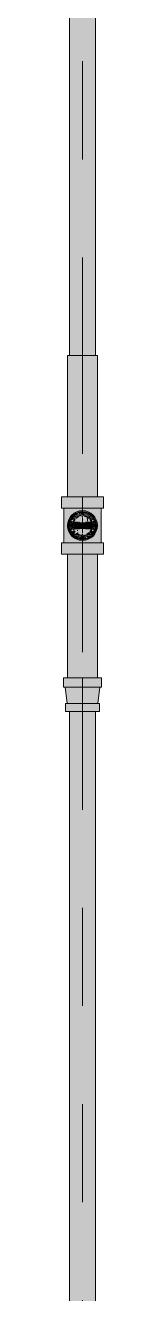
# Model space of a CAD drawing. Header units: millimetres. Extents: x -4000 to 187956, y -58990 to 162485.
# Drawn here: x 24216 to 24284, y 133207 to 135259 of the extents above; entities that cross this region are included whole.
import ezdxf

# ---------------------------------------------------------------- set-up
doc = ezdxf.new("R2010")
doc.units = ezdxf.units.MM
doc.linetypes.add('Dash 1_16_', pattern=[317.5, 158.75, -158.75])
for name, color, linetype, lineweight in [('F-SPRN', 3, 'Continuous', 9), ('P-PIPE', 3, 'Continuous', 9), ('P-PIPE-CNTR', 3, 'Continuous', 9)]:
    doc.layers.add(name, color=color, linetype=linetype, lineweight=lineweight)

# ---------------------------------------------------------------- blocks, each defined once
blk = doc.blocks.new('Sprinkler_Up - DN20-V232-FFS - TANG 1')
at = {"layer": 'F-SPRN', "transparency": 33554534}
for points in [[(-22.2, 0), (-3.9, 0.7), (-1.7, 2.9), (-1.2, 3.5), (-0.4, 5.6), (0.6, 4), (1.2, 3.5), (1.7, 2.9), (4.6, 0), (22.2, 0), (18, 13.1), (6.9, 21.2), (-6.9, 21.2), (-18, 13.1), (-20.5, 5.2)], [(0, -21.2), (6.9, -21.2), (18, -13.1), (22.2, 0), (3.9, -0.7), (1.7, -2.9), (1.2, -3.5), (0.6, -4), (-0.6, -4), (-1.2, -3.5), (-1.7, -2.9), (-4.6, 0), (-22.2, 0), (-18, -13.1), (-6.9, -21.2)], [(0, -16.7), (4.3, -16.1), (11.8, -11.8), (16.1, -4.3), (15.3, 5.6), (11.8, 11.8), (8.3, 14.4), (0, 16.7), (-4.3, 16.1), (-11.8, 11.8), (-16.1, 4.3), (-16.1, -4.3), (-11.8, -11.8), (-8.3, -14.4)], [(0, -15.6), (7.8, -13.5), (13.5, -7.8), (15.1, -4), (14.4, 5.6), (13.5, 7.8), (7.8, 13.5), (0, 15.6), (-7.8, 13.5), (-11, 11), (-15.1, 4), (-15.1, -4), (-11, -11), (-7.8, -13.5)], [(-10.9, -5.5), (-10.9, 5.4), (-14.5, 5.4), (-14.5, -5.5)], [(-7.7, -5.5), (-7.7, 5.4), (-10.9, 5.4), (-10.9, -5.5)], [(0, -5.5), (0, 5.4), (-7.7, 5.4), (-7.7, -5.5)], [(0, 0), (5.7, 0), (2.9, 4.9), (-2.9, 4.9), (-5.7, 0)], [(2.9, -4.9), (5.7, 0), (-5.7, 0), (-2.9, -4.9)], [(0, 0), (4.6, 0), (0, 4.6), (-4.6, 0)], [(0, -4.6), (4.6, 0), (-4.6, 0)], [(0, -2.6), (1.3, 0), (-1.8, 0)], [(-1.3, 0), (1.8, 0), (0, 2.6)], [(7.7, -5.5), (7.7, 5.4), (0, 5.4), (0, -5.5)], [(10.9, -5.5), (10.9, 5.4), (7.7, 5.4), (7.7, -5.5)], [(14.5, -5.5), (14.5, 5.4), (10.9, 5.4), (10.9, -5.5)]]:
    blk.add_hatch(color=1, dxfattribs=at).paths.add_polyline_path(points)
at = {"layer": 'F-SPRN', "color": 1}
for p, q in [((-11.5, 5.4), (-14.5, 5.4)), ((-14.5, 5.4), (-11.3, 5.4)), ((-14.5, 5.4), (-14.5, 3.7)), ((-14.5, 3.3), (-14.5, 0)), ((-11.5, 5.4), (-11.5, 4)), ((-10.9, 1.9), (-10.9, 3.6)), ((-10.8, 5.4), (-8, 5.4)), ((-8.1, 5.4), (-10.8, 5.4)), ((-8.1, 5.4), (-8.1, 2.8)), ((-8.1, 2.5), (-8.1, 0.7)), ((-7.7, 4.8), (-7.7, 2.7)), ((-7.7, 4.8), (-7.7, 2.7)), ((-7.7, 2.1), (-7.7, 0.5)), ((-7.7, 2.1), (-7.7, 0.5)), ((-6.7, 5.4), (-4.7, 5.4)), ((-5.8, 3.8), (-5.8, 2.2)), ((-2.1, 0), (-2.1, 0)), ((-2.1, 0), (-2.1, -0.1)), ((-0.5, 2), (-0.6, 2)), ((-0.6, 2), (-0.6, 2)), ((0, 2.1), (-0.1, 2.1)), ((2.1, 0), (2.1, 0.1)), ((2.1, 0), (2.1, 0)), ((4.7, 5.4), (6.5, 5.4)), ((7.7, 5.4), (10.8, 5.4)), ((7.7, 5.2), (7.7, 2.7)), ((7.7, 5.2), (7.7, 2.7)), ((7.7, 2.3), (7.7, 0.5)), ((7.7, 2.3), (7.7, 0.5)), ((10.8, 5.4), (8.1, 5.4)), ((8.1, 5.4), (8.1, 2.8)), ((8.1, 2.5), (8.1, 0.4)), ((10.9, 5.4), (14.5, 5.4)), ((10.9, 3.6), (10.9, 0.2)), ((14.5, 5.4), (11.5, 5.4)), ((11.5, 5.4), (11.5, 4)), ((11.5, 3), (11.5, 0.2)), ((14.5, 5.4), (14.5, -5.5)), ((-14.5, -1.3), (-14.5, -3.7)), ((-11.1, -5.5), (-14.5, -5.5)), ((-14.5, -5.5), (-11.5, -5.5)), ((-10.9, -2.6), (-10.9, -1.3)), ((-10.8, -5.5), (-8.1, -5.5)), ((-7.8, -5.5), (-10.8, -5.5)), ((-8.1, -4.2), (-8.1, -5.5)), ((-7.7, -2.7), (-7.7, -4)), ((-7.7, -2.7), (-7.7, -4)), ((-7, -5.5), (-5.8, -5.5)), ((-4.8, -5.5), (-7, -5.5)), ((-5.8, -2.3), (-5.8, -3.8)), ((-2.1, -0.3), (-2, -0.4)), ((-2, -0.4), (-2, -0.5)), ((-2, -0.5), (-2, -0.6)), ((-2, -0.6), (-2, -0.7)), ((-2, -0.7), (-1.9, -0.7)), ((-1.9, -0.7), (-1.9, -0.8)), ((-1.9, -0.8), (-1.9, -0.9)), ((-1.9, -0.9), (-1.8, -1)), ((-1.8, -1), (-1.8, -1.1)), ((-1.8, -1), (-1.8, -1)), ((-1.8, -1.1), (-1.7, -1.2)), ((-1.7, -1.2), (-1.6, -1.3)), ((-1.7, -1.2), (-1.7, -1.2)), ((-1.6, -1.3), (-1.6, -1.4)), ((-1.6, -1.4), (-1.5, -1.4)), ((-1.5, -1.4), (-1.4, -1.5)), ((-1.4, -1.5), (-1.3, -1.6)), ((-1.4, -1.5), (-1.4, -1.5)), ((-1.3, -1.6), (-1.3, -1.7)), ((-1.3, -1.7), (-1.2, -1.7)), ((-1.2, -1.7), (-1.1, -1.7)), ((-1.1, -1.7), (-1.1, -1.8)), ((-1.1, -1.8), (-1, -1.8)), ((-1, -1.8), (-0.9, -1.9)), ((-0.9, -1.9), (-0.8, -1.9)), ((-0.8, -1.9), (-0.7, -2)), ((-0.8, -1.9), (-0.8, -1.9)), ((-0.7, -2), (-0.6, -2)), ((-0.6, -2), (-0.5, -2)), ((-0.5, -2), (-0.4, -2)), ((-0.4, -2), (-0.3, -2.1)), ((-0.4, -2), (-0.4, -2)), ((-0.3, -2.1), (-0.2, -2.1)), ((-0.2, -2.1), (-0.1, -2.1)), ((-0.1, -2.1), (0, -2.1)), ((0, -2.1), (0.1, -2.1)), ((0.1, -2.1), (0.2, -2.1)), ((0.1, -2.1), (0.1, -2.1)), ((0.2, -2.1), (0.3, -2.1)), ((0.3, -2.1), (0.4, -2)), ((0.4, -2), (0.5, -2)), ((0.5, -2), (0.6, -2)), ((0.6, -2), (0.7, -2)), ((0.6, -2), (0.6, -2)), ((0.7, -2), (0.8, -1.9)), ((0.8, -1.9), (0.9, -1.9)), ((0.9, -1.9), (1, -1.8)), ((0.9, -1.9), (0.9, -1.9)), ((1, -1.8), (1.1, -1.8)), ((1.1, -1.8), (1.2, -1.7)), ((1.2, -1.7), (1.3, -1.6)), ((1.2, -1.7), (1.2, -1.7)), ((1.3, -1.6), (1.4, -1.6)), ((1.4, -1.5), (1.5, -1.5)), ((1.4, -1.6), (1.4, -1.5)), ((1.5, -1.4), (1.6, -1.3)), ((1.5, -1.5), (1.5, -1.4)), ((1.6, -1.3), (1.7, -1.2)), ((1.6, -1.3), (1.6, -1.3)), ((1.7, -1.1), (1.8, -1.1)), ((1.7, -1.2), (1.7, -1.1)), ((1.8, -1), (1.9, -0.9)), ((1.8, -1.1), (1.8, -1)), ((1.9, -0.8), (2, -0.7)), ((1.9, -0.8), (1.9, -0.8)), ((1.9, -0.9), (1.9, -0.8)), ((2, -0.4), (2.1, -0.3)), ((2, -0.5), (2, -0.4)), ((2, -0.5), (2, -0.5)), ((2, -0.6), (2, -0.5)), ((2, -0.7), (2, -0.6)), ((2.1, -0.1), (2.1, 0)), ((2.1, -0.2), (2.1, -0.1)), ((2.1, -0.3), (2.1, -0.2)), ((7, -5.5), (4.8, -5.5)), ((5.8, -2.2), (5.8, -3.8)), ((5.8, -5.5), (7, -5.5)), ((7.7, -0.5), (7.7, -2.3)), ((7.7, -0.5), (7.7, -2.3)), ((7.7, -2.7), (7.7, -5.4)), ((7.7, -2.7), (7.7, -5.4)), ((10.8, -5.5), (7.7, -5.5)), ((8.1, -0.4), (8.1, -2.5)), ((8.1, -2.8), (8.1, -5.5)), ((8.1, -5.5), (10.8, -5.5)), ((10.9, -0.2), (10.9, -3.6)), ((14.5, -5.5), (10.9, -5.5)), ((11.5, -0.2), (11.5, -3)), ((11.5, -4), (11.5, -5.5)), ((11.5, -5.5), (14.5, -5.5))]:
    blk.add_line(p, q, dxfattribs=at)
at = {"layer": 'F-SPRN', "color": 1, "flags": 128}
for points in [[(-0.6, 2), (-0.7, 2), (-0.8, 1.9), (-0.9, 1.9), (-0.9, 1.9), (-1, 1.8), (-1.1, 1.8), (-1.2, 1.7), (-1.2, 1.7), (-1.3, 1.6), (-1.4, 1.6), (-1.4, 1.5), (-1.5, 1.5), (-1.5, 1.4), (-1.6, 1.3), (-1.6, 1.3), (-1.7, 1.2), (-1.7, 1.1), (-1.8, 1.1), (-1.8, 1), (-1.9, 0.9), (-1.9, 0.8), (-1.9, 0.8), (-2, 0.7), (-2, 0.6), (-2, 0.5), (-2, 0.5), (-2, 0.4), (-2.1, 0.3), (-2.1, 0.2), (-2.1, 0.1), (-2.1, 0)], [(-0.1, 2.1), (-0.1, 2.1), (-0.2, 2.1), (-0.3, 2.1), (-0.4, 2), (-0.5, 2)], [(2.1, 0.1), (2.1, 0.2), (2.1, 0.2), (2.1, 0.3), (2, 0.4), (2, 0.5), (2, 0.6), (2, 0.7), (1.9, 0.7), (1.9, 0.8), (1.9, 0.9), (1.8, 1), (1.8, 1), (1.8, 1.1), (1.7, 1.2), (1.7, 1.2), (1.6, 1.3), (1.6, 1.4), (1.5, 1.4), (1.4, 1.5), (1.4, 1.5), (1.3, 1.6), (1.3, 1.7), (1.2, 1.7), (1.1, 1.7), (1.1, 1.8), (1, 1.8), (0.9, 1.9), (0.8, 1.9), (0.8, 1.9), (0.7, 2), (0.6, 2), (0.5, 2), (0.4, 2), (0.4, 2), (0.3, 2.1), (0.2, 2.1), (0.1, 2.1), (0, 2.1)], [(-2.1, -0.1), (-2.1, -0.2), (-2.1, -0.2), (-2.1, -0.3)]]:
    blk.add_lwpolyline(points, dxfattribs=at)
at = {"layer": 'F-SPRN', "color": 1}
for radius, start, end in [(22.2, 360, 180), (21.9, 108.2621, 125.7507), (21.9, 99.348, 107.901), (21.9, 90.145, 98.8503), (21.9, 72.5583, 89.4624), (21.9, 54.2493, 71.7379), (21.9, 165.6773, 179.2615), (21.9, 144.7698, 164.2226), (21.9, 126.6942, 143.2701), (16.7, 167.6802, 180), (16.7, 167.6802, 180), (16.7, 155.3879, 164.9693), (16.7, 155.3879, 164.9693), (15.6, 166.4265, 180), (15.6, 166.4265, 180), (15.6, 158.6068, 165), (15.6, 158.6068, 165), (16.7, 136.7213, 149.931), (16.7, 136.7213, 149.931), (15.6, 150.9409, 156.3845), (15.6, 150.9409, 156.3845), (15.6, 138.4214, 150), (15.6, 138.4214, 150), (16.7, 121.4181, 130.5751), (16.7, 121.4181, 130.5751), (15.6, 120.5262, 133.2078), (15.6, 120.5262, 133.2078), (16.7, 106.5995, 120), (16.7, 106.5995, 120), (15.6, 114.4363, 119.9813), (15.6, 114.4363, 119.9813), (4.63, 155.7832, 180), (4.63, 155.7832, 180), (16.7, 96.4143, 105), (16.7, 96.4143, 105), (4.63, 109.0192, 138.2703), (4.63, 109.0192, 138.2703), (15.6, 95.5762, 100.6843), (15.6, 95.5762, 100.6843), (2.56, 109.0192, 168.8278), (2.56, 109.0192, 168.8278), (2.04, 109.0192, 180), (16.7, 83.0684, 90), (16.7, 83.0684, 90), (4.63, 17.9592, 90), (4.63, 17.9592, 90), (3.81, 57.0577, 90), (2.56, 14.5599, 90), (2.56, 14.5599, 90), (2.04, 10.4703, 90), (15.6, 75.573, 80.5892), (15.6, 75.573, 80.5892), (3.81, 16.1605, 43.8358), (15.6, 67.5614, 74.5481), (15.6, 67.5614, 74.5481), (16.7, 60, 75), (16.7, 60, 75), (15.6, 60.0187, 65.5637), (15.6, 60.0187, 65.5637), (15.6, 46.7922, 60), (15.6, 46.7922, 60), (16.7, 49.4249, 58.5819), (16.7, 49.4249, 58.5819), (15.6, 30, 41.5786), (15.6, 30, 41.5786), (16.7, 30, 43.2787), (16.7, 30, 43.2787), (21.9, 36.7299, 53.3058), (15.6, 23.6155, 29.5646), (15.6, 23.6155, 29.5646), (15.6, 15, 21.3932), (15.6, 15, 21.3932), (16.7, 15, 24.6121), (16.7, 15, 24.6121), (15.6, 360, 13.6618), (15.6, 0, 13.6618), (16.7, 360, 12.3198), (16.7, 0, 12.3198), (21.9, 15.7774, 35.2302), (21.9, 0.7385, 14.3227), (22.2, 180, 360), (21.9, 180.7385, 194.3227), (21.9, 195.1849, 215.2302), (21.9, 216.7299, 233.3058), (16.7, 180, 192.3198), (16.7, 180, 192.3198), (16.7, 195.0307, 204.6121), (16.7, 195.0307, 204.6121), (15.6, 181.9082, 193.6618), (15.6, 181.9082, 193.6618), (15.6, 197.3339, 209.5646), (15.6, 197.3339, 209.5646), (16.7, 210.069, 223.2787), (16.7, 210.069, 223.2787), (15.6, 212.5472, 221.5786), (15.6, 212.5472, 221.5786), (21.9, 234.2493, 251.7379), (16.7, 229.4249, 238.5819), (16.7, 229.4249, 238.5819), (15.6, 233.795, 240), (15.6, 233.795, 240), (16.7, 240, 255), (16.7, 240, 255), (15.6, 240.0187, 254.5481), (15.6, 240.0187, 254.5481), (4.63, 197.9592, 0), (4.63, 197.9592, 360), (15.6, 255, 267.64), (15.6, 255, 267.64), (3.81, 196.1605, 360), (2.56, 191.1677, 270), (2.56, 191.1677, 270), (2.04, 190.4703, 270), (16.7, 263.0684, 270), (16.7, 263.0684, 270), (2.04, 270, 0), (2.56, 270, 0), (2.56, 270, 360), (15.6, 275.5762, 280.6843), (15.6, 275.5762, 280.6843), (16.7, 276.4143, 285), (16.7, 276.4143, 285), (16.7, 286.5995, 300), (16.7, 286.5995, 300), (15.6, 294.4363, 299.9813), (15.6, 294.4363, 299.9813), (21.9, 288.2621, 305.7507), (15.6, 300, 313.2078), (15.6, 300, 313.2078), (16.7, 301.4181, 310.5751), (16.7, 301.4181, 310.5751), (15.6, 318.4214, 330), (15.6, 318.4214, 330), (16.7, 316.7213, 330), (16.7, 316.7213, 330), (21.9, 306.6942, 323.2701), (15.6, 330.4354, 345), (15.6, 330.4354, 336.3845), (15.6, 339.6139, 345), (15.6, 346.3382, 360), (15.6, 346.3382, 360), (16.7, 335.3879, 345), (16.7, 335.3879, 345), (16.7, 347.6802, 360), (16.7, 347.6802, 360), (21.9, 324.7698, 344.8151), (21.9, 345.6773, 359.2615), (21.9, 252.5583, 269.4624), (21.9, 270.145, 278.8503), (21.9, 279.348, 287.901)]:
    blk.add_arc((0, 0), radius, start, end, dxfattribs=at)
blk = doc.blocks.new('Steel_Transition_Threaded_HoaPhat - Standard-V238-FFS - TANG 1')
at = {"layer": 'P-PIPE', "lineweight": 13, "transparency": 33554534}
h = blk.add_hatch(color=1, dxfattribs=at)
h.paths.add_polyline_path([(24250, 134427.6), (24255.8, 134428.4), (24261.3, 134430.6), (24265.9, 134434.2), (24269.5, 134438.8), (24271.7, 134444.3), (24272.5, 134450.1), (24271.7, 134455.9), (24269.5, 134461.3), (24265.9, 134466), (24261.3, 134469.6), (24255.8, 134471.8), (24250, 134472.6), (24244.2, 134471.8), (24238.8, 134469.6), (24234.1, 134466), (24230.5, 134461.3), (24228.2, 134455.7), (24227.5, 134450.1), (24228.3, 134444.3), (24230.5, 134438.8), (24234.1, 134434.2), (24238.8, 134430.6), (24244.2, 134428.4)])
h.paths.add_polyline_path([(24250, 134430), (24244.8, 134430.7), (24240, 134432.7), (24235.8, 134435.9), (24232.6, 134440), (24230.6, 134444.9), (24229.9, 134450.1), (24230.8, 134455.7), (24232.6, 134460.1), (24235.8, 134464.3), (24240, 134467.5), (24244.8, 134469.5), (24250, 134470.2), (24255.2, 134469.5), (24260.1, 134467.5), (24264.2, 134464.3), (24267.4, 134460.1), (24269.4, 134455.3), (24270.1, 134450.1), (24269.4, 134444.9), (24267.4, 134440), (24264.2, 134435.9), (24260.1, 134432.7), (24255.2, 134430.7)])
for points in [[(24250, 134430), (24250, 134433.7), (24241.8, 134435.9), (24235.8, 134441.9), (24233.6, 134450.1), (24235.8, 134458.3), (24241.8, 134464.3), (24250, 134466.5), (24250, 134470.2), (24244.8, 134469.5), (24240, 134467.5), (24235.8, 134464.3), (24232.6, 134460.1), (24230.6, 134455.3), (24229.9, 134450.1), (24230.6, 134444.9), (24232.6, 134440), (24235.8, 134435.9), (24240, 134432.7), (24244.8, 134430.7)], [(24250, 134430), (24255.2, 134430.7), (24260.1, 134432.7), (24264.2, 134435.9), (24267.4, 134440), (24269.4, 134444.9), (24270.1, 134450.1), (24269.2, 134455.7), (24267.4, 134460.1), (24264.2, 134464.3), (24260.1, 134467.5), (24255.2, 134469.5), (24250, 134470.2), (24250, 134466.5), (24258.2, 134464.3), (24264.2, 134458.3), (24266.4, 134450.1), (24264.2, 134441.9), (24258.2, 134435.9), (24250, 134433.7)], [(24250, 134431.6), (24254.8, 134432.2), (24259.3, 134434.1), (24263.1, 134437), (24266, 134440.8), (24267.9, 134445.3), (24268.5, 134450.1), (24267.5, 134455.7), (24266, 134459.3), (24263.1, 134463.2), (24259.3, 134466.1), (24254.8, 134468), (24250, 134468.6), (24245.2, 134468), (24240.8, 134466.1), (24236.9, 134463.2), (24232.5, 134455.7), (24232.1, 134454.9), (24231.5, 134450.1), (24232.1, 134445.3), (24234, 134440.8), (24236.9, 134437), (24240.8, 134434.1), (24245.2, 134432.2)]]:
    blk.add_hatch(color=1, dxfattribs=at).paths.add_polyline_path(points)
at = {"layer": 'P-PIPE', "color": 20, "lineweight": 13}
for radius, start, end in [(22.5, 90, 270), (22.5, 105, 135), (20.1, 109.6859, 125.0043), (22.5, 90, 105), (20.1, 100.9975, 105), (20.1, 90.5246, 98.5089), (22.5, 15, 90), (22.5, 270, 90), (20.1, 75.0607, 87.9279), (20.1, 54.9957, 75), (22.5, 165.4667, 195), (22.5, 165, 165.4667), (22.5, 150, 165), (20.1, 166.0499, 193.9501), (22.5, 135, 150), (20.1, 163.6386, 165), (20.1, 150, 162.7449), (18.5, 166.5939, 180), (18.5, 166.5939, 193.4061), (18.5, 180, 193.4061), (18.5, 157.6232, 165), (18.5, 162.1287, 165), (18.5, 157.6232, 162.1287), (20.1, 128.8856, 148.1553), (16.4, 168.5467, 178.9063), (16.4, 184.8393, 191.4533), (18.5, 136.4297, 150), (18.5, 136.4297, 150), (16.4, 143.5463, 150), (18.5, 123.4976, 133.2041), (18.5, 123.4976, 133.2041), (16.4, 121.0738, 128.0319), (18.5, 106.819, 120), (18.5, 106.819, 120), (16.4, 115.1607, 120), (16.4, 107.4657, 111.9681), (18.5, 91.4353, 103.2046), (18.5, 91.4353, 103.2046), (16.4, 96.2132, 104.6042), (18.5, 78.0986, 90), (18.5, 78.0986, 90), (22.5, 270, 14.5333), (18.5, 60, 75), (18.5, 60, 75), (16.4, 66.9681, 72.9388), (16.4, 50.4733, 56.6389), (18.5, 46.7959, 56.5024), (18.5, 46.7959, 56.5024), (20.1, 45, 51.1144), (16.4, 30, 38.0319), (18.5, 30, 43.5703), (18.5, 30, 43.5703), (20.1, 31.8447, 45), (16.4, 0, 8.0319), (16.4, 353.5463, 0), (18.5, 17.8713, 22.3768), (18.5, 15, 22.3768), (20.1, 17.2551, 30), (18.5, 15, 17.8713), (18.5, 0, 13.4061), (18.5, 346.5939, 13.4061), (18.5, 346.5939, 0), (20.1, 15, 16.3614), (20.1, 0, 13.9501), (20.1, 346.0499, 0), (22.5, 14.5333, 15), (22.5, 195, 210), (22.5, 210, 225), (20.1, 197.2551, 210), (18.5, 195, 202.3768), (18.5, 195, 202.3768), (20.1, 211.8447, 231.1144), (18.5, 210, 223.5703), (18.5, 210, 223.5703), (22.5, 225, 255), (16.4, 210.6635, 216.4537), (18.5, 226.7959, 236.5024), (18.5, 226.7959, 236.5024), (20.1, 234.9957, 255), (16.4, 230.4733, 236.6389), (18.5, 240, 255), (18.5, 240, 255), (16.4, 240, 246.5955), (22.5, 255, 270), (16.4, 250.3629, 255), (20.1, 255.0607, 267.9279), (18.5, 258.0986, 270), (18.5, 258.0986, 270), (16.4, 264.1652, 268.506), (20.1, 270.5246, 278.5089), (18.5, 271.4353, 283.2046), (18.5, 271.4353, 283.2046), (16.4, 276.2132, 283.9063), (20.1, 280.9975, 285), (16.4, 287.4657, 291.9681), (18.5, 286.819, 300), (18.5, 286.819, 300), (16.4, 293.4045, 300), (20.1, 289.6859, 305.0043), (18.5, 303.4976, 313.2041), (18.5, 303.4976, 313.2041), (20.1, 308.8856, 328.1553), (18.5, 316.4297, 330), (18.5, 316.4297, 330), (16.4, 338.0319, 342.8691), (18.5, 337.6232, 345), (18.5, 337.6232, 345), (20.1, 330, 342.7449)]:
    blk.add_arc((24250, 134450.1), radius, start, end, dxfattribs=at)

msp = doc.modelspace()

# ---------------------------------------------------------------- hatches: boundary and pattern name
at = {"layer": 'P-PIPE', "lineweight": 5, "transparency": 33554534}
for points in [[(24250, 134725.1), (24250, 136406.5), (24228.9, 136406.5), (24229.6, 134725.1), (24244.5, 134725.1)], [(24250, 134725.1), (24271.1, 134725.1), (24270.4, 136406.5), (24250, 136406.5), (24250, 135076.2)]]:
    msp.add_hatch(color=1, dxfattribs=at).paths.add_polyline_path(points)
at = {"layer": 'P-PIPE', "transparency": 33554534}
for points in [[(24226.7, 134496.4), (24250, 134496.4), (24250, 134725.1), (24225.9, 134725.1), (24225.9, 134496.4)], [(24273.3, 134496.4), (24274.1, 134496.4), (24273.3, 134725.1), (24250, 134725.1), (24250, 134496.4), (24270.9, 134496.4)], [(24220.7, 134478), (24250, 134478), (24250, 134496.4), (24216.2, 134496.4), (24217.4, 134478)], [(24250, 134478), (24283.8, 134478), (24282.6, 134496.4), (24250, 134496.4), (24250, 134492.2)], [(24250, 134422.3), (24250, 134428.9), (24242.6, 134430.3), (24236.3, 134434), (24231.7, 134439.4), (24229.2, 134446.3), (24229.9, 134455.7), (24231.7, 134460.8), (24236.3, 134466.2), (24242.6, 134469.9), (24250, 134471.2), (24250, 134478), (24220, 134478), (24221, 134422.3), (24246.1, 134422.3)], [(24250, 134426), (24256.2, 134426.8), (24262.1, 134429.2), (24267.1, 134433), (24270.9, 134438), (24273.3, 134443.8), (24274.1, 134450.1), (24273.3, 134456.3), (24270.9, 134462.1), (24267.1, 134467.1), (24262.1, 134471), (24256.2, 134473.4), (24250, 134474.2), (24243.8, 134473.4), (24237.9, 134471), (24233, 134467.1), (24229.1, 134462.1), (24226.6, 134455.7), (24225.9, 134450.1), (24226.7, 134443.8), (24229.1, 134438), (24233, 134433), (24237.9, 134429.2), (24243.8, 134426.8)], [(24276, 134422.3), (24280, 134422.3), (24279, 134478), (24250, 134478), (24250, 134471.2), (24257.5, 134469.9), (24263.7, 134466.2), (24268.3, 134460.8), (24270.8, 134453.9), (24270.8, 134446.3), (24268.3, 134439.4), (24263.7, 134434), (24257.5, 134430.3), (24250, 134428.9), (24250, 134422.3), (24271.2, 134422.3)], [(24241.7, 134435.6), (24242.8, 134437.6), (24241.7, 134441.7), (24242.8, 134445.9), (24245.8, 134449), (24257.2, 134454.3), (24258.4, 134458.4), (24257.2, 134462.6), (24255.9, 134464.3), (24250, 134466.8), (24241.7, 134464.6), (24235.5, 134458.4), (24233.3, 134450.1), (24235.5, 134441.7), (24238.2, 134438.3)], [(24250, 134433.4), (24258.4, 134435.6), (24261.8, 134438.3), (24266.1, 134445.8), (24266.1, 134454.4), (24261.8, 134461.9), (24258.4, 134464.6), (24250, 134466.8), (24245.7, 134466.2), (24238.2, 134461.9), (24233.9, 134454.4), (24233.9, 134445.8), (24238.2, 134438.3), (24241.7, 134435.6)], [(24233.1, 134403.8), (24250, 134403.8), (24250, 134422.3), (24216.2, 134422.3), (24217.4, 134403.8), (24226.1, 134403.8)], [(24258.7, 134403.8), (24283.8, 134403.8), (24282.6, 134422.3), (24250, 134422.3), (24250, 134403.8)], [(24243.8, 134203.5), (24250, 134203.5), (24250, 134403.8), (24225.9, 134403.8), (24226.7, 134203.5), (24237.9, 134203.5)], [(24250, 134203.5), (24274.1, 134203.5), (24273.3, 134403.8), (24250, 134403.8), (24250, 134346.2)], [(24250, 134188.6), (24280.8, 134188.6), (24279.8, 134203.5), (24219.2, 134203.5), (24220.3, 134188.6), (24242, 134188.6)], [(24271.5, 134162.2), (24274.8, 134162.2), (24277.1, 134188.6), (24221.9, 134188.6), (24226.1, 134162.2), (24267.5, 134162.2)], [(24277.4, 134148.9), (24276.4, 134162.2), (24222.7, 134162.2), (24223.6, 134148.9), (24276.4, 134148.9)], [(24250, 131494.3), (24250, 134148.9), (24228.9, 134148.9), (24229.6, 131494.3), (24244.5, 131494.3)], [(24250, 131494.3), (24271.1, 131494.3), (24270.4, 134148.9), (24250, 134148.9), (24250, 131499.1)]]:
    msp.add_hatch(color=1, dxfattribs=at).paths.add_polyline_path(points)

# ---------------------------------------------------------------- linework, layer by layer
at = {"layer": 'P-PIPE', "color": 20, "lineweight": 13}
for p, q in [((24228.9, 136406.5), (24228.9, 134725.1)), ((24271.1, 134725.1), (24271.1, 136406.5)), ((24225.9, 134725.1), (24225.9, 134496.4)), ((24274.1, 134725.1), (24225.9, 134725.1)), ((24274.1, 134496.4), (24274.1, 134725.1)), ((24216.2, 134496.4), (24216.2, 134478)), ((24217.4, 134496.4), (24216.2, 134496.4)), ((24250, 134496.4), (24216.2, 134496.4)), ((24225.8, 134496.4), (24217.4, 134496.4)), ((24225.9, 134496.4), (24232.9, 134496.4)), ((24232.9, 134496.4), (24226.6, 134496.4)), ((24241.3, 134496.4), (24233.1, 134496.4)), ((24233.1, 134496.4), (24266.9, 134496.4)), ((24250, 134496.4), (24241.3, 134496.4)), ((24258.7, 134496.4), (24250, 134496.4)), ((24283.8, 134496.4), (24250, 134496.4)), ((24266.9, 134496.4), (24258.7, 134496.4)), ((24273.4, 134496.4), (24267.1, 134496.4)), ((24267.1, 134496.4), (24274.1, 134496.4)), ((24283.8, 134496.4), (24274.2, 134496.4)), ((24283.8, 134478), (24283.8, 134496.4)), ((24216.2, 134478), (24219.8, 134478)), ((24216.2, 134478), (24250, 134478)), ((24220, 134478), (24220, 134422.3)), ((24221, 134478), (24220, 134478)), ((24228.8, 134478), (24220, 134478)), ((24221, 134478), (24222.9, 134478)), ((24224, 134478), (24221, 134478)), ((24223.8, 134478), (24226.1, 134478)), ((24228.8, 134478), (24224, 134478)), ((24226.1, 134478), (24233.1, 134478)), ((24235, 134478), (24228.8, 134478)), ((24241.2, 134478), (24228.8, 134478)), ((24233.1, 134478), (24241.3, 134478)), ((24241.2, 134478), (24235, 134478)), ((24242.2, 134478), (24250, 134478)), ((24250, 134478), (24242.2, 134478)), ((24250, 134478), (24242.2, 134478)), ((24250, 134478), (24257.8, 134478)), ((24250, 134478), (24283.8, 134478)), ((24257.8, 134478), (24250, 134478)), ((24257.8, 134478), (24250, 134478)), ((24258.7, 134478), (24266.9, 134478)), ((24265, 134478), (24258.8, 134478)), ((24280, 134478), (24258.8, 134478)), ((24271.2, 134478), (24265, 134478)), ((24266.9, 134478), (24273.9, 134478)), ((24276, 134478), (24271.2, 134478)), ((24273.9, 134478), (24279, 134478)), ((24279, 134478), (24276, 134478)), ((24280, 134478), (24279, 134478)), ((24280, 134422.3), (24280, 134478)), ((24280.2, 134478), (24283.8, 134478)), ((24216.2, 134422.3), (24216.2, 134403.8)), ((24219.8, 134422.3), (24216.2, 134422.3)), ((24250, 134422.3), (24216.2, 134422.3)), ((24220, 134422.3), (24221, 134422.3)), ((24220, 134422.3), (24241.2, 134422.3)), ((24222.9, 134422.3), (24221, 134422.3)), ((24221, 134422.3), (24224, 134422.3)), ((24226.1, 134422.3), (24223.8, 134422.3)), ((24224, 134422.3), (24228.8, 134422.3)), ((24233.1, 134422.3), (24226.1, 134422.3)), ((24228.8, 134422.3), (24235, 134422.3)), ((24241.3, 134422.3), (24233.1, 134422.3)), ((24235, 134422.3), (24241.2, 134422.3)), ((24250, 134422.3), (24242.2, 134422.3)), ((24242.2, 134422.3), (24250, 134422.3)), ((24242.2, 134422.3), (24250, 134422.3)), ((24257.8, 134422.3), (24250, 134422.3)), ((24283.8, 134422.3), (24250, 134422.3)), ((24250, 134422.3), (24257.8, 134422.3)), ((24250, 134422.3), (24257.8, 134422.3)), ((24266.9, 134422.3), (24258.7, 134422.3)), ((24258.8, 134422.3), (24265, 134422.3)), ((24258.8, 134422.3), (24271.2, 134422.3)), ((24265, 134422.3), (24271.2, 134422.3)), ((24273.9, 134422.3), (24266.9, 134422.3)), ((24271.2, 134422.3), (24276, 134422.3)), ((24271.2, 134422.3), (24280, 134422.3)), ((24279, 134422.3), (24273.9, 134422.3)), ((24276, 134422.3), (24279, 134422.3)), ((24279, 134422.3), (24280, 134422.3)), ((24283.8, 134422.3), (24280.2, 134422.3)), ((24283.8, 134403.8), (24283.8, 134422.3)), ((24216.2, 134403.8), (24225.8, 134403.8)), ((24216.2, 134403.8), (24250, 134403.8)), ((24225.9, 134403.8), (24225.9, 134203.5)), ((24232.9, 134403.8), (24225.9, 134403.8)), ((24226.6, 134403.8), (24232.9, 134403.8)), ((24233.1, 134403.8), (24241.3, 134403.8)), ((24266.9, 134403.8), (24233.1, 134403.8)), ((24241.3, 134403.8), (24250, 134403.8)), ((24250, 134403.8), (24258.7, 134403.8)), ((24250, 134403.8), (24283.8, 134403.8)), ((24258.7, 134403.8), (24266.9, 134403.8)), ((24267.1, 134403.8), (24273.4, 134403.8)), ((24274.1, 134403.8), (24267.1, 134403.8)), ((24274.1, 134203.5), (24274.1, 134403.8)), ((24274.2, 134403.8), (24283.8, 134403.8)), ((24219.2, 134203.5), (24219.2, 134188.6)), ((24280.8, 134203.5), (24219.2, 134203.5)), ((24225.7, 134203.5), (24219.2, 134203.5)), ((24225.9, 134203.5), (24228, 134203.5)), ((24228.2, 134203.5), (24226.5, 134203.5)), ((24234.6, 134203.5), (24229, 134203.5)), ((24229.1, 134203.5), (24270.9, 134203.5)), ((24242, 134203.5), (24234.6, 134203.5)), ((24250, 134203.5), (24242, 134203.5)), ((24258, 134203.5), (24250, 134203.5)), ((24265.4, 134203.5), (24258, 134203.5)), ((24271, 134203.5), (24265.4, 134203.5)), ((24273.5, 134203.5), (24271.8, 134203.5)), ((24272, 134203.5), (24274.1, 134203.5)), ((24280.8, 134203.5), (24274.3, 134203.5)), ((24280.8, 134188.6), (24280.8, 134203.5)), ((24219.2, 134188.6), (24221.7, 134188.6)), ((24219.2, 134188.6), (24280.8, 134188.6)), ((24221.9, 134188.6), (24225.2, 134162.2)), ((24223.3, 134188.6), (24228.2, 134188.6)), ((24228.2, 134188.6), (24234.6, 134188.6)), ((24234.6, 134188.6), (24242, 134188.6)), ((24242.7, 134188.6), (24250, 134188.6)), ((24250, 134188.6), (24257.3, 134188.6)), ((24258, 134188.6), (24265.4, 134188.6)), ((24265.4, 134188.6), (24271.8, 134188.6)), ((24271.8, 134188.6), (24276.7, 134188.6)), ((24274.8, 134162.2), (24278.1, 134188.6)), ((24278.3, 134188.6), (24280.8, 134188.6)), ((24222.7, 134162.2), (24222.7, 134148.9)), ((24277.4, 134162.2), (24222.7, 134162.2)), ((24225, 134162.2), (24222.7, 134162.2)), ((24230.7, 134162.2), (24226.3, 134162.2)), ((24236.3, 134162.2), (24230.7, 134162.2)), ((24242.9, 134162.2), (24236.3, 134162.2)), ((24250, 134162.2), (24243.6, 134162.2)), ((24256.4, 134162.2), (24250, 134162.2)), ((24263.7, 134162.2), (24257.1, 134162.2)), ((24269.3, 134162.2), (24263.7, 134162.2)), ((24273.7, 134162.2), (24269.3, 134162.2)), ((24277.4, 134162.2), (24275, 134162.2)), ((24277.4, 134148.9), (24277.4, 134162.2)), ((24222.7, 134148.9), (24228.7, 134148.9)), ((24222.7, 134148.9), (24277.4, 134148.9)), ((24228.9, 134148.9), (24228.9, 131494.3)), ((24229.6, 134148.9), (24228.9, 134148.9)), ((24268.3, 134148.9), (24231.7, 134148.9)), ((24231.7, 134148.9), (24236.3, 134148.9)), ((24236.3, 134148.9), (24242.9, 134148.9)), ((24242.9, 134148.9), (24250, 134148.9)), ((24250, 134148.9), (24257.1, 134148.9)), ((24257.1, 134148.9), (24263.7, 134148.9)), ((24263.7, 134148.9), (24268.4, 134148.9)), ((24271.1, 134148.9), (24270.4, 134148.9)), ((24271.1, 131494.3), (24271.1, 134148.9)), ((24271.3, 134148.9), (24277.4, 134148.9))]:
    msp.add_line(p, q, dxfattribs=at)
for radius, start, end in [(24.1, 90, 270), (24.1, 90, 165), (21.1, 108.8679, 125.8689), (21.1, 99.731, 105), (21.1, 90, 98.0211), (24.1, 270, 90), (24.1, 270, 90), (21.1, 75, 87.7707), (21.1, 62.2293, 68.0211), (24.1, 165, 270), (21.1, 165.7378, 177.9758), (21.1, 183.5565, 194.2622), (21.1, 158.0211, 164.505), (21.1, 164.505, 165), (21.1, 151.0876, 154.6013), (21.1, 137.2293, 141.8404), (21.1, 128.0211, 135), (21.1, 54.1311, 60), (21.1, 38.1596, 51.9789), (21.1, 25.3987, 30), (21.1, 15.495, 21.9789), (21.1, 15, 15.495), (21.1, 345.7378, 357.9758), (21.1, 2.0242, 12.7707), (21.1, 195, 203.0211), (21.1, 205.3987, 210), (21.1, 219.3488, 233.0211), (21.1, 234.4236, 245.5764), (21.1, 246.9789, 251.1321), (21.1, 255, 270), (21.1, 270, 276.9789), (21.1, 279.731, 285), (21.1, 291.9789, 305.8689), (21.1, 315, 320.0725), (21.1, 321.9789, 326.1637), (21.1, 330, 334.6013), (21.1, 336.9789, 345)]:
    msp.add_arc((24250, 134450.1), radius, start, end, dxfattribs=at)
at = {"layer": 'P-PIPE', "color": 1}
for centre, radius, start, end in [((24250, 134450.1), 16.7, 170.1108, 177.203), ((24250, 134450.1), 16.7, 182.797, 189.8892), ((24250, 134450.1), 16.7, 157.579, 164.2722), ((24250, 134441.7), 8.35, 115.6806, 125.5287), ((24250, 134441.7), 8.35, 100.6842, 114.0387), ((24250, 134441.7), 8.35, 90, 100.6842), ((24250, 134458.4), 8.35, 270, 280.6842), ((24250, 134458.4), 8.35, 69.0027, 79.2369), ((24250, 134458.4), 8.35, 316.3183, 330), ((24250, 134458.4), 8.35, 20.1285, 29.0413), ((24250, 134458.4), 8.35, 8.0385, 17.9918), ((24250, 134458.4), 8.35, 352.2824, 1.6717), ((24250, 134450.1), 16.7, 46.0317, 57.203), ((24250, 134450.1), 16.7, 39.3092, 45.2846), ((24250, 134450.1), 16.7, 32.3031, 39.2955), ((24250, 134450.1), 16.7, 23.4069, 31.0974), ((24250, 134450.1), 16.7, 16.9375, 22.421), ((24250, 134450.1), 16.7, 4.3093, 9.8892), ((24250, 134450.1), 16.7, 190.2154, 195.2487), ((24250, 134450.1), 16.7, 231.8726, 237.203), ((24250, 134441.7), 8.35, 172.0327, 181.5407), ((24250, 134441.7), 8.35, 199.9004, 209.0413), ((24250, 134441.7), 8.35, 131.0366, 150), ((24250, 134441.7), 8.35, 226.6998, 237.8461), ((24250, 134441.7), 8.35, 249.0027, 259.2369), ((24250, 134450.1), 16.7, 264.6626, 273.5288), ((24250, 134450.1), 16.7, 308.1274, 313.9683), ((24250, 134450.1), 16.7, 314.7154, 320.6908), ((24250, 134450.1), 16.7, 328.9026, 336.686), ((24250, 134450.1), 16.7, 337.2636, 343.0625)]:
    msp.add_arc(centre, radius, start, end, dxfattribs=at)
at = {"layer": 'P-PIPE-CNTR', "color": 1, "linetype": 'Dash 1_16_'}
for p, q in [((24250, 134725.1), (24250, 136406.5)), ((24250, 134725.1), (24250, 136406.5)), ((24250, 134725.1), (24250, 134496.4)), ((24250, 134725.1), (24250, 134496.4)), ((24250, 134472.6), (24250, 134475.1)), ((24250, 134471.2), (24250, 134472.6)), ((24250, 134468.6), (24250, 134470.2)), ((24225, 134450.1), (24227.5, 134450.1)), ((24227.8, 134450.1), (24231.5, 134450.1)), ((24231.5, 134450.1), (24233.3, 134450.1)), ((24236.9, 134450.1), (24240.4, 134450.1)), ((24240.4, 134450.1), (24242.3, 134450.1)), ((24245.4, 134450.1), (24247.6, 134450.1)), ((24248.7, 134450.1), (24250, 134450.1)), ((24250, 134463.6), (24250, 134465.2)), ((24250, 134459.8), (24250, 134462.6)), ((24250, 134455.7), (24250, 134459.1)), ((24250, 134452.6), (24250, 134454.3)), ((24250, 134450.1), (24250, 134452.1)), ((24250, 134448), (24250, 134450.1)), ((24250, 134450.1), (24251.3, 134450.1)), ((24251.8, 134450.1), (24254.6, 134450.1)), ((24255.7, 134450.1), (24263.5, 134450.1)), ((24266.4, 134450.1), (24268.5, 134450.1)), ((24268.5, 134450.1), (24272.2, 134450.1)), ((24272.5, 134450.1), (24275, 134450.1)), ((24250, 134445.9), (24250, 134447.5)), ((24250, 134441.1), (24250, 134444.6)), ((24250, 134438.1), (24250, 134440.4)), ((24250, 134435), (24250, 134436.5)), ((24250, 134432.2), (24250, 134433.4)), ((24250, 134430), (24250, 134431.6)), ((24250, 134427.6), (24250, 134428.9)), ((24250, 134425.1), (24250, 134427.6)), ((24250, 134403.8), (24250, 134203.5)), ((24250, 134403.8), (24250, 134203.5)), ((24250, 134148.9), (24250, 131494.3)), ((24250, 134148.9), (24250, 131494.3))]:
    msp.add_line(p, q, dxfattribs=at)
at = {"layer": 'P-PIPE-CNTR', "color": 20, "lineweight": 13}
for p, q in [((24250, 134474.2), (24250, 134496.4)), ((24250, 134471.2), (24250, 134472.6)), ((24250, 134468.6), (24250, 134470.2)), ((24250, 134463.6), (24250, 134465.2)), ((24250, 134459.8), (24250, 134462.6)), ((24250, 134455.7), (24250, 134459.1)), ((24250, 134452.6), (24250, 134454.3)), ((24250, 134450.1), (24250, 134452.1)), ((24250, 134448), (24250, 134450.1)), ((24250, 134446.1), (24250, 134447.5)), ((24250, 134441.1), (24250, 134444.6)), ((24250, 134438.1), (24250, 134440.1)), ((24250, 134435.3), (24250, 134436.5)), ((24250, 134430), (24250, 134431.6)), ((24250, 134427.6), (24250, 134428.9)), ((24250, 134426), (24250, 134427.6)), ((24250, 134403.8), (24250, 134426)), ((24250, 134203.5), (24250, 134148.9))]:
    msp.add_line(p, q, dxfattribs=at)

# ---------------------------------------------------------------- block references
at = {"layer": 'F-SPRN', "color": 1}
msp.add_blockref('Sprinkler_Up - DN20-V232-FFS - TANG 1', (24250, 134450.1), dxfattribs=at)
at = {"layer": 'P-PIPE', "color": 20, "lineweight": 13}
msp.add_blockref('Steel_Transition_Threaded_HoaPhat - Standard-V238-FFS - TANG 1', (0, 0), dxfattribs=at)

doc.saveas('drawing.dxf')
